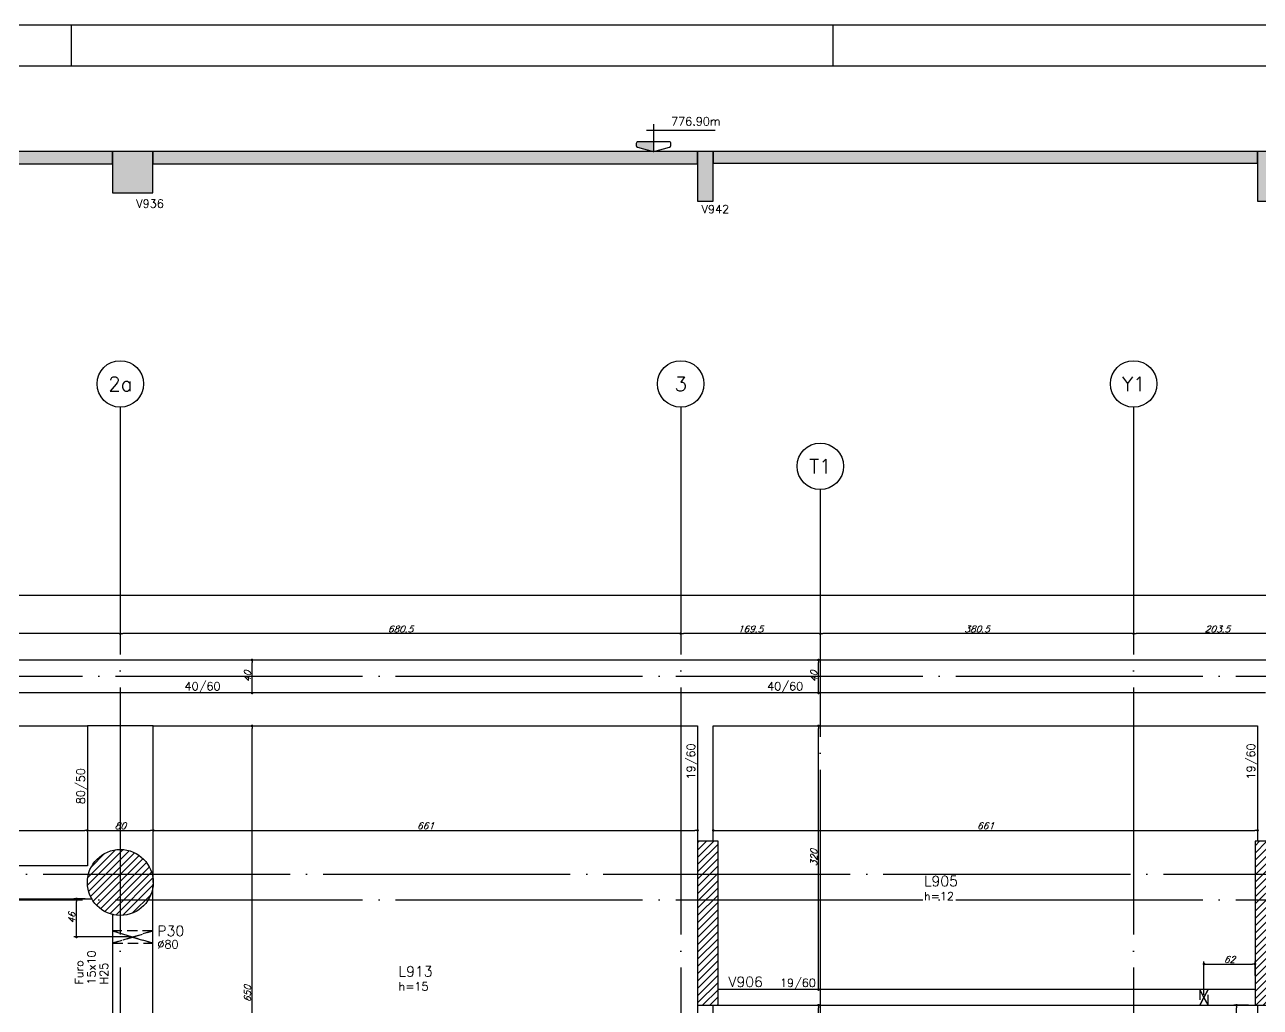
# Model space of a CAD drawing. Extents: x -4245 to 5400, y -2094 to 2406.
# Drawn here: x -2056 to -556, y 1213 to 2406 of the extents above; entities that cross this region are included whole.
import ezdxf
from ezdxf.enums import TextEntityAlignment as Align

# ---------------------------------------------------------------- set-up
doc = ezdxf.new("R2010")
doc.units = 0
doc.header["$LTSCALE"] = 50
doc.header["$MEASUREMENT"] = 0
doc.linetypes.add('EIXO', pattern=[6.8, 6, -0.4, 0, -0.4])
doc.linetypes.add('HIDDEN', pattern=[0.375, 0.25, -0.125])
doc.layers.get('0').update_dxf_attribs({"linetype": 'CONTINUOUS'})
doc.layers.get('DEFPOINTS').update_dxf_attribs({"linetype": 'CONTINUOUS'})
for name, color, linetype in [('F-CORTE', 4, 'CONTINUOUS'), ('F-COTAS', 106, 'CONTINUOUS'), ('F-COTAS-FUROS', 50, 'CONTINUOUS'), ('F-EIXO', 12, 'EIXO'), ('F-FURO-PAREDE', 2, 'HIDDEN'), ('F-FURO-PAREDE-TEXTOS', 2, 'CONTINUOUS'), ('F-LAJES', 3, 'CONTINUOUS'), ('F-LAJES-DIM', 2, 'CONTINUOUS'), ('F-LAJES-NOME', 4, 'CONTINUOUS'), ('F-MARGEM', 1, 'CONTINUOUS'), ('F-NÍVEL-VISTA', 2, 'CONTINUOUS'), ('F-PILARES-DIM', 172, 'CONTINUOUS'), ('F-PILARES-HACH', 174, 'CONTINUOUS'), ('F-PILARES-NOME', 170, 'CONTINUOUS'), ('F-PILARES-S', 170, 'CONTINUOUS'), ('F-SOLIDO-CORTE', 71, 'CONTINUOUS'), ('F-TEXTO', 6, 'CONTINUOUS'), ('F-TEXTO-YELLOW', 2, 'CONTINUOUS'), ('F-VIGAS', 3, 'CONTINUOUS'), ('F-VIGAS-DIM', 2, 'CONTINUOUS'), ('F-VIGAS-NOME', 4, 'CONTINUOUS')]:
    doc.layers.add(name, color=color, linetype=linetype)
doc.styles.add('CP-TEXT-INCL', font='simplex.shx', dxfattribs={"oblique": 20})
doc.styles.add('MCP', font='simplex.shx')
doc.styles.add('ROMANS', font='simplex.shx')
doc.dimstyles.new('CP-COTAS-50', dxfattribs={"dimscale": 0.64, "dimtxt": 12.5, "dimasz": 5, "dimexe": 5, "dimexo": 5, "dimgap": 2.5, "dimtad": 1, "dimdec": 1, "dimdsep": 46, "dimtxsty": 'CP-TEXT-INCL', "dimblk1": 'DOT', "dimblk2": 'DOT', "dimsah": 1, "dimcen": 9, "dimclrd": 256, "dimclre": 256, "dimclrt": 256, "dimadec": 0, "dimazin": 0, "dimtfac": 1, "dimtdec": 1, "dimtmove": 2, "dimatfit": 3, "dimldrblk": 'DOT', "dimfxl": 0, "dimtolj": 1, "dimarcsym": 0})

# ---------------------------------------------------------------- blocks, each defined once
blk = doc.blocks.new('_DOT')
at = {"color": 0, "linetype": 'ByBlock'}
blk.add_line((-0.5, 0), (-1, 0), dxfattribs=at)
at = {"color": 0, "linetype": 'ByBlock', "const_width": 0.5}
blk.add_lwpolyline([(-0.25, 0, 1), (0.25, 0, 1)], format="xyb", close=True, dxfattribs=at)
blk = doc.blocks.new('*D27')
at = {"layer": 'DEFPOINTS', "color": 0, "linetype": 'Continuous', "transparency": 16777216}
for p in [(-1780, 1554.5), (-1780, 1554.5), (-1780, 904.5)]:
    blk.add_point(p, dxfattribs=at)
at = {"layer": 'F-COTAS', "linetype": 'Continuous', "lineweight": -2, "transparency": 16777216}
blk.add_line((-1780, 907.7), (-1780, 1551.3), dxfattribs=at)
at = {"layer": 'F-COTAS', "linetype": 'Continuous', "lineweight": -2, "transparency": 16777216, "xscale": 3.2, "yscale": 3.2, "zscale": 3.2}
for p, rotation in [((-1780, 1554.5), 90), ((-1780, 904.5), 270)]:
    blk.add_blockref('_DOT', p, dxfattribs=dict(at, rotation=rotation))
at = {"layer": 'F-COTAS', "linetype": 'Continuous', "transparency": 16777216, "insert": (-1785.6, 1229.5), "char_height": 8, "attachment_point": 5, "rotation": 90, "style": 'CP-TEXT-INCL'}
blk.add_mtext('\\A1;650', dxfattribs=at)
blk = doc.blocks.new('*D28')
at = {"layer": 'DEFPOINTS', "color": 0, "linetype": 'Continuous', "transparency": 16777216}
for p in [(-1780, 1634.5), (-1780, 1634.5), (-1780, 1594.5)]:
    blk.add_point(p, dxfattribs=at)
at = {"layer": 'F-COTAS', "linetype": 'Continuous', "lineweight": -2, "transparency": 16777216}
blk.add_line((-1780, 1597.7), (-1780, 1631.3), dxfattribs=at)
at = {"layer": 'F-COTAS', "linetype": 'Continuous', "lineweight": -2, "transparency": 16777216, "xscale": 3.2, "yscale": 3.2, "zscale": 3.2}
for p, rotation in [((-1780, 1634.5), 90), ((-1780, 1594.5), 270)]:
    blk.add_blockref('_DOT', p, dxfattribs=dict(at, rotation=rotation))
at = {"layer": 'F-COTAS', "linetype": 'Continuous', "transparency": 16777216, "insert": (-1785.6, 1614.5), "char_height": 8, "attachment_point": 5, "rotation": 90, "style": 'CP-TEXT-INCL'}
blk.add_mtext('\\A1;40', dxfattribs=at)
blk = doc.blocks.new('*D33')
at = {"layer": 'DEFPOINTS', "color": 0, "linetype": 'Continuous', "transparency": 16777216}
for p in [(-1092.2, 1215.5), (-1092.2, 1215.5), (-1092.2, 664.5)]:
    blk.add_point(p, dxfattribs=at)
at = {"layer": 'F-COTAS', "linetype": 'Continuous', "lineweight": -2, "transparency": 16777216}
blk.add_line((-1092.2, 667.7), (-1092.2, 1212.3), dxfattribs=at)
at = {"layer": 'F-COTAS', "linetype": 'Continuous', "lineweight": -2, "transparency": 16777216, "xscale": 3.2, "yscale": 3.2, "zscale": 3.2}
for p, rotation in [((-1092.2, 1215.5), 90), ((-1092.2, 664.5), 270)]:
    blk.add_blockref('_DOT', p, dxfattribs=dict(at, rotation=rotation))
at = {"layer": 'F-COTAS', "linetype": 'Continuous', "transparency": 16777216, "insert": (-1097.8, 940), "char_height": 8, "attachment_point": 5, "rotation": 90, "style": 'CP-TEXT-INCL'}
blk.add_mtext('\\A1;551', dxfattribs=at)
blk = doc.blocks.new('*D34')
at = {"layer": 'DEFPOINTS', "color": 0, "linetype": 'Continuous', "transparency": 16777216}
for p in [(-1092.2, 1554.5), (-1092.2, 1554.5), (-1092.2, 1234.5)]:
    blk.add_point(p, dxfattribs=at)
at = {"layer": 'F-COTAS', "linetype": 'Continuous', "lineweight": -2, "transparency": 16777216}
blk.add_line((-1092.2, 1237.7), (-1092.2, 1551.3), dxfattribs=at)
at = {"layer": 'F-COTAS', "linetype": 'Continuous', "lineweight": -2, "transparency": 16777216, "xscale": 3.2, "yscale": 3.2, "zscale": 3.2}
for p, rotation in [((-1092.2, 1554.5), 90), ((-1092.2, 1234.5), 270)]:
    blk.add_blockref('_DOT', p, dxfattribs=dict(at, rotation=rotation))
at = {"layer": 'F-COTAS', "linetype": 'Continuous', "transparency": 16777216, "insert": (-1097.8, 1394.5), "char_height": 8, "attachment_point": 5, "rotation": 90, "style": 'CP-TEXT-INCL'}
blk.add_mtext('\\A1;320', dxfattribs=at)
blk = doc.blocks.new('*D35')
at = {"layer": 'DEFPOINTS', "color": 0, "linetype": 'Continuous', "transparency": 16777216}
for p in [(-1092.2, 1634.5), (-1092.2, 1634.5), (-1092.2, 1594.5)]:
    blk.add_point(p, dxfattribs=at)
at = {"layer": 'F-COTAS', "linetype": 'Continuous', "lineweight": -2, "transparency": 16777216}
blk.add_line((-1092.2, 1597.7), (-1092.2, 1631.3), dxfattribs=at)
at = {"layer": 'F-COTAS', "linetype": 'Continuous', "lineweight": -2, "transparency": 16777216, "xscale": 3.2, "yscale": 3.2, "zscale": 3.2}
for p, rotation in [((-1092.2, 1634.5), 90), ((-1092.2, 1594.5), 270)]:
    blk.add_blockref('_DOT', p, dxfattribs=dict(at, rotation=rotation))
at = {"layer": 'F-COTAS', "linetype": 'Continuous', "transparency": 16777216, "insert": (-1097.8, 1614.5), "char_height": 8, "attachment_point": 5, "rotation": 90, "style": 'CP-TEXT-INCL'}
blk.add_mtext('\\A1;40', dxfattribs=at)
blk = doc.blocks.new('*D74')
at = {"layer": 'DEFPOINTS', "color": 0, "linetype": 'Continuous', "transparency": 16777216}
for p in [(-2580, 1427.7), (-1980, 1427.7), (-1980, 1427.7)]:
    blk.add_point(p, dxfattribs=at)
at = {"layer": 'F-COTAS', "linetype": 'Continuous', "lineweight": -2, "transparency": 16777216}
blk.add_line((-2576.8, 1427.7), (-1983.2, 1427.7), dxfattribs=at)
at = {"layer": 'F-COTAS', "linetype": 'Continuous', "lineweight": -2, "transparency": 16777216, "xscale": 3.2, "yscale": 3.2, "zscale": 3.2, "rotation": 180}
blk.add_blockref('_DOT', (-2580, 1427.7), dxfattribs=at)
at = {"layer": 'F-COTAS', "linetype": 'Continuous', "lineweight": -2, "transparency": 16777216, "xscale": 3.2, "yscale": 3.2, "zscale": 3.2}
blk.add_blockref('_DOT', (-1980, 1427.7), dxfattribs=at)
at = {"layer": 'F-COTAS', "linetype": 'Continuous', "transparency": 16777216, "insert": (-2280, 1433.3), "char_height": 8, "attachment_point": 5, "style": 'CP-TEXT-INCL'}
blk.add_mtext('\\A1;600', dxfattribs=at)
blk = doc.blocks.new('*D75')
at = {"layer": 'DEFPOINTS', "color": 0, "linetype": 'Continuous', "transparency": 16777216}
for p in [(-1980, 1427.7), (-1900, 1427.7), (-1900, 1427.7)]:
    blk.add_point(p, dxfattribs=at)
at = {"layer": 'F-COTAS', "linetype": 'Continuous', "lineweight": -2, "transparency": 16777216}
blk.add_line((-1976.8, 1427.7), (-1903.2, 1427.7), dxfattribs=at)
at = {"layer": 'F-COTAS', "linetype": 'Continuous', "lineweight": -2, "transparency": 16777216, "xscale": 3.2, "yscale": 3.2, "zscale": 3.2, "rotation": 180}
blk.add_blockref('_DOT', (-1980, 1427.7), dxfattribs=at)
at = {"layer": 'F-COTAS', "linetype": 'Continuous', "lineweight": -2, "transparency": 16777216, "xscale": 3.2, "yscale": 3.2, "zscale": 3.2}
blk.add_blockref('_DOT', (-1900, 1427.7), dxfattribs=at)
at = {"layer": 'F-COTAS', "linetype": 'Continuous', "transparency": 16777216, "insert": (-1940, 1433.3), "char_height": 8, "attachment_point": 5, "style": 'CP-TEXT-INCL'}
blk.add_mtext('\\A1;80', dxfattribs=at)
blk = doc.blocks.new('*D76')
at = {"layer": 'DEFPOINTS', "color": 0, "linetype": 'Continuous', "transparency": 16777216}
for p in [(-1900, 1427.7), (-1239, 1427.7), (-1239, 1427.7)]:
    blk.add_point(p, dxfattribs=at)
at = {"layer": 'F-COTAS', "linetype": 'Continuous', "lineweight": -2, "transparency": 16777216}
blk.add_line((-1896.8, 1427.7), (-1242.2, 1427.7), dxfattribs=at)
at = {"layer": 'F-COTAS', "linetype": 'Continuous', "lineweight": -2, "transparency": 16777216, "xscale": 3.2, "yscale": 3.2, "zscale": 3.2, "rotation": 180}
blk.add_blockref('_DOT', (-1900, 1427.7), dxfattribs=at)
at = {"layer": 'F-COTAS', "linetype": 'Continuous', "lineweight": -2, "transparency": 16777216, "xscale": 3.2, "yscale": 3.2, "zscale": 3.2}
blk.add_blockref('_DOT', (-1239, 1427.7), dxfattribs=at)
at = {"layer": 'F-COTAS', "linetype": 'Continuous', "transparency": 16777216, "insert": (-1569.5, 1433.3), "char_height": 8, "attachment_point": 5, "style": 'CP-TEXT-INCL'}
blk.add_mtext('\\A1;661', dxfattribs=at)
blk = doc.blocks.new('*D77')
at = {"layer": 'DEFPOINTS', "color": 0, "linetype": 'Continuous', "transparency": 16777216}
for p in [(-1220, 1427.7), (-559, 1427.7), (-559, 1427.7)]:
    blk.add_point(p, dxfattribs=at)
at = {"layer": 'F-COTAS', "linetype": 'Continuous', "lineweight": -2, "transparency": 16777216}
blk.add_line((-1216.8, 1427.7), (-562.2, 1427.7), dxfattribs=at)
at = {"layer": 'F-COTAS', "linetype": 'Continuous', "lineweight": -2, "transparency": 16777216, "xscale": 3.2, "yscale": 3.2, "zscale": 3.2, "rotation": 180}
blk.add_blockref('_DOT', (-1220, 1427.7), dxfattribs=at)
at = {"layer": 'F-COTAS', "linetype": 'Continuous', "lineweight": -2, "transparency": 16777216, "xscale": 3.2, "yscale": 3.2, "zscale": 3.2}
blk.add_blockref('_DOT', (-559, 1427.7), dxfattribs=at)
at = {"layer": 'F-COTAS', "linetype": 'Continuous', "transparency": 16777216, "insert": (-889.5, 1433.3), "char_height": 8, "attachment_point": 5, "style": 'CP-TEXT-INCL'}
blk.add_mtext('\\A1;661', dxfattribs=at)
blk = doc.blocks.new('*U160')
at = {"layer": 'F-EIXO'}
blk.add_line((0, 0), (7197, 0), dxfattribs=at)
at = {"layer": 'F-TEXTO', "style": 'ROMANS'}
blk.add_attdef('EIXO', text='', height=17.5, dxfattribs=at).set_placement((-28.2072, 0), align=Align.MIDDLE_CENTER)
blk = doc.blocks.new('*U161')
at = {"layer": 'F-EIXO'}
blk.add_line((0, 0), (7285, 0), dxfattribs=at)
at = {"layer": 'F-TEXTO', "style": 'ROMANS'}
blk.add_attdef('EIXO', text='', height=17.5, dxfattribs=at).set_placement((-28.2072, 0), align=Align.MIDDLE_CENTER)
blk = doc.blocks.new('*U162')
at = {"layer": 'F-EIXO'}
blk.add_line((0, 0), (0, -2755), dxfattribs=at)
at = {"layer": 'F-EIXO', "color": 2, "linetype": 'Continuous'}
blk.add_circle((0, 28.2072), 28.2072, dxfattribs=at)
at = {"layer": 'F-TEXTO', "style": 'ROMANS'}
blk.add_attdef('EIXO', text='', height=17.5, rotation=360, dxfattribs=at).set_placement((0, 28.2072), align=Align.MIDDLE_CENTER)
blk = doc.blocks.new('*U164')
at = {"layer": 'F-EIXO'}
blk.add_line((0, 0), (0, -2755), dxfattribs=at)
at = {"layer": 'F-EIXO', "color": 2, "linetype": 'Continuous'}
blk.add_circle((0, 28.2072), 28.2072, dxfattribs=at)
at = {"layer": 'F-TEXTO', "style": 'ROMANS'}
blk.add_attdef('EIXO', text='', height=17.5, rotation=360, dxfattribs=at).set_placement((0, 28.2072), align=Align.MIDDLE_CENTER)
blk = doc.blocks.new('*U169')
at = {"layer": 'F-EIXO'}
blk.add_line((0, 0), (7197, 0), dxfattribs=at)
at = {"layer": 'F-TEXTO', "style": 'ROMANS'}
blk.add_attdef('EIXO', text='', height=17.5, dxfattribs=at).set_placement((-28.2072, 0), align=Align.MIDDLE_CENTER)
blk = doc.blocks.new('*U171')
at = {"layer": 'F-EIXO'}
blk.add_line((0, 0), (0, -2655), dxfattribs=at)
at = {"layer": 'F-EIXO', "color": 2, "linetype": 'Continuous'}
blk.add_circle((0, 28.2), 28.2, dxfattribs=at)
at = {"layer": 'F-TEXTO', "style": 'ROMANS'}
blk.add_attdef('EIXO', text='', height=17.5, rotation=360, dxfattribs=at).set_placement((0, 28.2), align=Align.MIDDLE_CENTER)
blk = doc.blocks.new('*U183')
at = {"layer": 'F-EIXO'}
blk.add_line((0, 0), (0, -2755), dxfattribs=at)
at = {"layer": 'F-EIXO', "color": 2, "linetype": 'Continuous'}
blk.add_circle((0, 28.2072), 28.2072, dxfattribs=at)
at = {"layer": 'F-TEXTO', "style": 'ROMANS'}
blk.add_attdef('EIXO', text='', height=17.5, rotation=360, dxfattribs=at).set_placement((0, 28.2072), align=Align.MIDDLE_CENTER)
blk = doc.blocks.new('A0-4L_900')
at = {"layer": 'F-MARGEM', "color": 2}
for p, q in [((44.9, 90), (44.9, 89)), ((63.4, 90), (63.4, 89))]:
    blk.add_line(p, q, dxfattribs=at)
blk.add_lwpolyline([(0, 0), (0, 90), (192.9, 90), (192.9, 0)], close=True, dxfattribs=at)
at = {"layer": 'F-MARGEM', "color": 7}
blk.add_lwpolyline([(2.5, 89), (191.9, 89), (191.9, 1), (2.5, 1)], close=True, dxfattribs=at)
blk = doc.blocks.new('*D225')
at = {"layer": 'DEFPOINTS', "color": 0, "linetype": 'Continuous', "transparency": 16777216}
for p in [(-3380, 1712.8), (-3380, 1634.5), (3259.5, 1634.5)]:
    blk.add_point(p, dxfattribs=at)
at = {"layer": 'F-COTAS', "linetype": 'Continuous', "lineweight": -2, "transparency": 16777216}
for p, q in [((-3380, 1637.7), (-3380, 1716)), ((3256.3, 1712.8), (-3376.8, 1712.8)), ((3259.5, 1637.7), (3259.5, 1716))]:
    blk.add_line(p, q, dxfattribs=at)
at = {"layer": 'F-COTAS', "linetype": 'Continuous', "lineweight": -2, "transparency": 16777216, "xscale": 3.2, "yscale": 3.2, "zscale": 3.2, "rotation": 180}
blk.add_blockref('_DOT', (-3380, 1712.8), dxfattribs=at)
at = {"layer": 'F-COTAS', "linetype": 'Continuous', "lineweight": -2, "transparency": 16777216, "xscale": 3.2, "yscale": 3.2, "zscale": 3.2}
blk.add_blockref('_DOT', (3259.5, 1712.8), dxfattribs=at)
at = {"layer": 'F-COTAS', "linetype": 'Continuous', "transparency": 16777216, "insert": (-60.2, 1718.4), "char_height": 8, "attachment_point": 5, "style": 'CP-TEXT-INCL'}
blk.add_mtext('\\A1;6639.5', dxfattribs=at)
blk = doc.blocks.new('*D241')
at = {"layer": 'DEFPOINTS', "color": 0, "linetype": 'Continuous', "transparency": 16777216}
for p in [(-709.5, 1670.5), (-709.5, 1666.5), (-506, 1670.5)]:
    blk.add_point(p, dxfattribs=at)
at = {"layer": 'F-COTAS', "linetype": 'Continuous', "lineweight": -2, "transparency": 16777216}
for p, q in [((-709.5, 1667.3), (-709.5, 1663.3)), ((-509.2, 1666.5), (-706.3, 1666.5)), ((-506, 1667.3), (-506, 1663.3))]:
    blk.add_line(p, q, dxfattribs=at)
at = {"layer": 'F-COTAS', "linetype": 'Continuous', "lineweight": -2, "transparency": 16777216, "xscale": 3.2, "yscale": 3.2, "zscale": 3.2, "rotation": 180}
blk.add_blockref('_DOT', (-709.5, 1666.5), dxfattribs=at)
at = {"layer": 'F-COTAS', "linetype": 'Continuous', "lineweight": -2, "transparency": 16777216, "xscale": 3.2, "yscale": 3.2, "zscale": 3.2}
blk.add_blockref('_DOT', (-506, 1666.5), dxfattribs=at)
at = {"layer": 'F-COTAS', "linetype": 'Continuous', "transparency": 16777216, "insert": (-607.8, 1672.1), "char_height": 8, "attachment_point": 5, "style": 'CP-TEXT-INCL'}
blk.add_mtext('\\A1;203.5', dxfattribs=at)
blk = doc.blocks.new('*D242')
at = {"layer": 'DEFPOINTS', "color": 0, "linetype": 'Continuous', "transparency": 16777216}
for p in [(-1090, 1670.5), (-1090, 1666.5), (-709.5, 1670.5)]:
    blk.add_point(p, dxfattribs=at)
at = {"layer": 'F-COTAS', "linetype": 'Continuous', "lineweight": -2, "transparency": 16777216}
for p, q in [((-1090, 1667.3), (-1090, 1663.3)), ((-712.7, 1666.5), (-1086.8, 1666.5)), ((-709.5, 1667.3), (-709.5, 1663.3))]:
    blk.add_line(p, q, dxfattribs=at)
at = {"layer": 'F-COTAS', "linetype": 'Continuous', "lineweight": -2, "transparency": 16777216, "xscale": 3.2, "yscale": 3.2, "zscale": 3.2, "rotation": 180}
blk.add_blockref('_DOT', (-1090, 1666.5), dxfattribs=at)
at = {"layer": 'F-COTAS', "linetype": 'Continuous', "lineweight": -2, "transparency": 16777216, "xscale": 3.2, "yscale": 3.2, "zscale": 3.2}
blk.add_blockref('_DOT', (-709.5, 1666.5), dxfattribs=at)
at = {"layer": 'F-COTAS', "linetype": 'Continuous', "transparency": 16777216, "insert": (-899.8, 1672.1), "char_height": 8, "attachment_point": 5, "style": 'CP-TEXT-INCL'}
blk.add_mtext('\\A1;380.5', dxfattribs=at)
blk = doc.blocks.new('*D243')
at = {"layer": 'DEFPOINTS', "color": 0, "linetype": 'Continuous', "transparency": 16777216}
for p in [(-1259.5, 1670.5), (-1259.5, 1666.5), (-1090, 1670.5)]:
    blk.add_point(p, dxfattribs=at)
at = {"layer": 'F-COTAS', "linetype": 'Continuous', "lineweight": -2, "transparency": 16777216}
for p, q in [((-1259.5, 1667.3), (-1259.5, 1663.3)), ((-1093.2, 1666.5), (-1256.3, 1666.5)), ((-1090, 1667.3), (-1090, 1663.3))]:
    blk.add_line(p, q, dxfattribs=at)
at = {"layer": 'F-COTAS', "linetype": 'Continuous', "lineweight": -2, "transparency": 16777216, "xscale": 3.2, "yscale": 3.2, "zscale": 3.2, "rotation": 180}
blk.add_blockref('_DOT', (-1259.5, 1666.5), dxfattribs=at)
at = {"layer": 'F-COTAS', "linetype": 'Continuous', "lineweight": -2, "transparency": 16777216, "xscale": 3.2, "yscale": 3.2, "zscale": 3.2}
blk.add_blockref('_DOT', (-1090, 1666.5), dxfattribs=at)
at = {"layer": 'F-COTAS', "linetype": 'Continuous', "transparency": 16777216, "insert": (-1174.8, 1672.1), "char_height": 8, "attachment_point": 5, "style": 'CP-TEXT-INCL'}
blk.add_mtext('\\A1;169.5', dxfattribs=at)
blk = doc.blocks.new('*D244')
at = {"layer": 'DEFPOINTS', "color": 0, "linetype": 'Continuous', "transparency": 16777216}
for p in [(-1940, 1670.5), (-1940, 1666.5), (-1259.5, 1670.5)]:
    blk.add_point(p, dxfattribs=at)
at = {"layer": 'F-COTAS', "linetype": 'Continuous', "lineweight": -2, "transparency": 16777216}
for p, q in [((-1940, 1667.3), (-1940, 1663.3)), ((-1262.7, 1666.5), (-1936.8, 1666.5)), ((-1259.5, 1667.3), (-1259.5, 1663.3))]:
    blk.add_line(p, q, dxfattribs=at)
at = {"layer": 'F-COTAS', "linetype": 'Continuous', "lineweight": -2, "transparency": 16777216, "xscale": 3.2, "yscale": 3.2, "zscale": 3.2, "rotation": 180}
blk.add_blockref('_DOT', (-1940, 1666.5), dxfattribs=at)
at = {"layer": 'F-COTAS', "linetype": 'Continuous', "lineweight": -2, "transparency": 16777216, "xscale": 3.2, "yscale": 3.2, "zscale": 3.2}
blk.add_blockref('_DOT', (-1259.5, 1666.5), dxfattribs=at)
at = {"layer": 'F-COTAS', "linetype": 'Continuous', "transparency": 16777216, "insert": (-1599.8, 1672.1), "char_height": 8, "attachment_point": 5, "style": 'CP-TEXT-INCL'}
blk.add_mtext('\\A1;680.5', dxfattribs=at)
blk = doc.blocks.new('*D245')
at = {"layer": 'DEFPOINTS', "color": 0, "linetype": 'Continuous', "transparency": 16777216}
for p in [(-2620, 1670.5), (-2620, 1666.5), (-1940, 1670.5)]:
    blk.add_point(p, dxfattribs=at)
at = {"layer": 'F-COTAS', "linetype": 'Continuous', "lineweight": -2, "transparency": 16777216}
for p, q in [((-2620, 1667.3), (-2620, 1663.3)), ((-1943.2, 1666.5), (-2616.8, 1666.5)), ((-1940, 1667.3), (-1940, 1663.3))]:
    blk.add_line(p, q, dxfattribs=at)
at = {"layer": 'F-COTAS', "linetype": 'Continuous', "lineweight": -2, "transparency": 16777216, "xscale": 3.2, "yscale": 3.2, "zscale": 3.2, "rotation": 180}
blk.add_blockref('_DOT', (-2620, 1666.5), dxfattribs=at)
at = {"layer": 'F-COTAS', "linetype": 'Continuous', "lineweight": -2, "transparency": 16777216, "xscale": 3.2, "yscale": 3.2, "zscale": 3.2}
blk.add_blockref('_DOT', (-1940, 1666.5), dxfattribs=at)
at = {"layer": 'F-COTAS', "linetype": 'Continuous', "transparency": 16777216, "insert": (-2280, 1672.1), "char_height": 8, "attachment_point": 5, "style": 'CP-TEXT-INCL'}
blk.add_mtext('\\A1;680', dxfattribs=at)
blk = doc.blocks.new('Nível - Vista')
at = {"layer": 'F-NÍVEL-VISTA'}
blk.add_hatch(color=71, dxfattribs=at).paths.add_polyline_path([(0, 0.238), (-0.38, 0.238, 0.414214), (-0.42, 0.198), (-0.42, 0.148, 0.331206), (-0.391, 0.11), (-0.011, 0.002, 0.072993), (0, 0)])
at = {"layer": 'F-NÍVEL-VISTA', "color": 2}
for p, q in [((0, 0.67), (0, 0)), ((-0.168, 0.521), (1.493, 0.521))]:
    blk.add_line(p, q, dxfattribs=at)
blk.add_lwpolyline([(-0.011, 0.002, 0.146769), (0.011, 0.002), (0.391, 0.11, 0.331206), (0.42, 0.148), (0.42, 0.198, 0.414214), (0.38, 0.238), (-0.38, 0.238, 0.414214), (-0.42, 0.198), (-0.42, 0.148, 0.331206), (-0.391, 0.11), (-0.011, 0.002, 0.146769), (0.011, 0.002)], format="xyb", dxfattribs=at)
at = {"layer": 'F-TEXTO', "color": 3, "style": 'MCP'}
for tag, p in [('NÍVEL', (1.026, 0.636)), ('NÍVEL_DETALHE', (1.02, 0.186))]:
    blk.add_attdef(tag, text='', height=0.2, dxfattribs=at).set_placement(p, align=Align.CENTER)
blk = doc.blocks.new('*D472')
at = {"layer": 'DEFPOINTS', "color": 0, "linetype": 'Continuous', "transparency": 16777216}
for p in [(-1993.2, 1344.5), (-1979.4, 1344.5), (-1925, 1298.3)]:
    blk.add_point(p, dxfattribs=at)
at = {"layer": 'F-COTAS-FUROS', "linetype": 'Continuous', "lineweight": -2, "transparency": 16777216}
for p, q in [((-1982.6, 1344.5), (-1996.4, 1344.5)), ((-1993.2, 1301.5), (-1993.2, 1341.3)), ((-1928.2, 1298.3), (-1996.4, 1298.3))]:
    blk.add_line(p, q, dxfattribs=at)
at = {"layer": 'F-COTAS-FUROS', "linetype": 'Continuous', "lineweight": -2, "transparency": 16777216, "xscale": 3.2, "yscale": 3.2, "zscale": 3.2}
for p, rotation in [((-1993.2, 1344.5), 90), ((-1993.2, 1298.3), 270)]:
    blk.add_blockref('_DOT', p, dxfattribs=dict(at, rotation=rotation))
at = {"layer": 'F-COTAS-FUROS', "linetype": 'Continuous', "transparency": 16777216, "insert": (-1998.8, 1321.4), "char_height": 8, "attachment_point": 5, "rotation": 90, "style": 'CP-TEXT-INCL'}
blk.add_mtext('\\A1;46', dxfattribs=at)
blk = doc.blocks.new('*D477')
at = {"layer": 'DEFPOINTS', "color": 0, "linetype": 'Continuous', "transparency": 16777216}
for p in [(-584.6, 1215.5), (-566.8, 1215.5), (-549.5, 1071)]:
    blk.add_point(p, dxfattribs=at)
at = {"layer": 'F-COTAS-FUROS', "linetype": 'Continuous', "lineweight": -2, "transparency": 16777216}
for p, q in [((-570, 1215.5), (-587.8, 1215.5)), ((-584.6, 1074.2), (-584.6, 1212.3)), ((-552.7, 1071), (-587.8, 1071))]:
    blk.add_line(p, q, dxfattribs=at)
at = {"layer": 'F-COTAS-FUROS', "linetype": 'Continuous', "lineweight": -2, "transparency": 16777216, "xscale": 3.2, "yscale": 3.2, "zscale": 3.2}
for p, rotation in [((-584.6, 1215.5), 90), ((-584.6, 1071), 270)]:
    blk.add_blockref('_DOT', p, dxfattribs=dict(at, rotation=rotation))
at = {"layer": 'F-COTAS-FUROS', "linetype": 'Continuous', "transparency": 16777216, "insert": (-590.2, 1143.3), "char_height": 8, "attachment_point": 5, "rotation": 90, "style": 'CP-TEXT-INCL'}
blk.add_mtext('\\A1;144', dxfattribs=at)
blk = doc.blocks.new('*D530')
at = {"layer": 'DEFPOINTS', "color": 0, "linetype": 'Continuous', "transparency": 16777216}
for p in [(-562, 1265.5), (-562, 1248.4), (-624.1, 1225)]:
    blk.add_point(p, dxfattribs=at)
at = {"layer": 'F-COTAS-FUROS', "linetype": 'Continuous', "lineweight": -2, "transparency": 16777216}
for p, q in [((-624.1, 1228.2), (-624.1, 1268.7)), ((-620.9, 1265.5), (-565.2, 1265.5)), ((-562, 1251.6), (-562, 1268.7))]:
    blk.add_line(p, q, dxfattribs=at)
at = {"layer": 'F-COTAS-FUROS', "linetype": 'Continuous', "lineweight": -2, "transparency": 16777216, "xscale": 3.2, "yscale": 3.2, "zscale": 3.2, "rotation": 180}
blk.add_blockref('_DOT', (-624.1, 1265.5), dxfattribs=at)
at = {"layer": 'F-COTAS-FUROS', "linetype": 'Continuous', "lineweight": -2, "transparency": 16777216, "xscale": 3.2, "yscale": 3.2, "zscale": 3.2}
blk.add_blockref('_DOT', (-562, 1265.5), dxfattribs=at)
at = {"layer": 'F-COTAS-FUROS', "linetype": 'Continuous', "transparency": 16777216, "insert": (-593.1, 1271.1), "char_height": 8, "attachment_point": 5, "style": 'CP-TEXT-INCL'}
blk.add_mtext('\\A1;62', dxfattribs=at)

msp = doc.modelspace()

# ---------------------------------------------------------------- hatches: boundary and pattern name
at = {"layer": 'F-PILARES-HACH', "linetype": 'Continuous'}
h = msp.add_hatch(dxfattribs=at)
h.set_pattern_fill('ANSI31', color=256, scale=50, style=0)
h.paths.add_polyline_path([(-1239, 1215.5), (-1214, 1215.5), (-1214, 1414.5), (-1239, 1414.5)], flags=16)
h = msp.add_hatch(dxfattribs=at)
h.set_pattern_fill('ANSI31', color=256, scale=50, style=0)
h.paths.add_polyline_path([(-562, 1215.5), (-537, 1215.5), (-537, 1414.5), (-562, 1414.5)], flags=16)
h = msp.add_hatch(dxfattribs=at)
h.set_pattern_fill('ANSI31', color=256, scale=50)
edge = h.paths.add_edge_path()
edge.add_arc((-1940, 1364.5), 40, 0, 360)
at = {"layer": 'F-SOLIDO-CORTE', "linetype": 'Continuous'}
for points in [[(-2580, 2251.487), (-2580, 2249.26), (-2580, 2246.106), (-2580, 2236.487), (-2486.405, 2236.487), (-2353.828, 2236.487), (-2351.525, 2236.487), (-2348.308, 2236.487), (-2321.988, 2236.487), (-2290.542, 2236.487), (-2160.54, 2236.487), (-2094.5, 2236.487), (-1949.5, 2236.487), (-1949.5, 2244.146), (-1949.5, 2247.889), (-1949.5, 2251.487), (-2094.5, 2251.487), (-2183.822, 2251.487), (-2290.542, 2251.487), (-2314.64, 2251.487), (-2348.308, 2251.487), (-2350.592, 2251.487), (-2353.828, 2251.487), (-2447.423, 2251.487)], [(-1903.129, 2251.487), (-1906.287, 2251.487), (-1910.017, 2251.487), (-1912.253, 2251.487), (-1937.274, 2251.487), (-1949.5, 2251.487), (-1949.5, 2225.955), (-1949.5, 2213.479), (-1949.5, 2201.487), (-1924.479, 2201.487), (-1912.253, 2201.487), (-1910.017, 2201.487), (-1906.287, 2201.487), (-1903.129, 2201.487), (-1901.079, 2201.487), (-1900.5, 2201.487), (-1900.5, 2227.018), (-1900.5, 2240.428), (-1900.5, 2251.487), (-1901.079, 2251.487)], [(-1761.546, 2251.487), (-1852.438, 2251.487), (-1900.39, 2251.487), (-1900.5, 2251.487), (-1900.5, 2243.827), (-1900.5, 2239.805), (-1900.5, 2236.487), (-1900.39, 2236.487), (-1809.498, 2236.487), (-1761.546, 2236.487), (-1750.133, 2236.487), (-1647.23, 2236.487), (-1521.36, 2236.487), (-1439.105, 2236.487), (-1318.085, 2236.487), (-1239, 2236.487), (-1239, 2244.146), (-1239, 2246.606), (-1239, 2251.487), (-1360.02, 2251.487), (-1439.105, 2251.487), (-1564.975, 2251.487), (-1647.23, 2251.487), (-1750.133, 2251.487)], [(-1239, 2220.849), (-1239, 2211.009), (-1239, 2191.487), (-1232.818, 2191.487), (-1223.116, 2191.487), (-1220, 2191.487), (-1220, 2222.125), (-1220, 2231.965), (-1220, 2251.487), (-1229.702, 2251.487), (-1232.818, 2251.487), (-1239, 2251.487)], [(-1214, 2251.487), (-1215.952, 2251.487), (-1219.016, 2251.487), (-1220, 2251.487), (-1220, 2244.338), (-1220, 2242.042), (-1220, 2237.487), (-1216.936, 2237.487), (-1215.952, 2237.487), (-1214, 2237.487), (-1059.913, 2237.487), (-965.731, 2237.487), (-881.431, 2237.487), (-845.277, 2237.487), (-562, 2237.487), (-560.813, 2237.487), (-560.303, 2237.487), (-559, 2237.487), (-559, 2243.028), (-559, 2245.404), (-559, 2251.487), (-560.303, 2251.487), (-561.491, 2251.487), (-562, 2251.487), (-845.277, 2251.487), (-920.036, 2251.487), (-965.731, 2251.487), (-1153.647, 2251.487)], [(-559, 2227.74), (-559, 2217.555), (-559, 2191.487), (-550.745, 2191.487), (-543.225, 2191.487), (-540, 2191.487), (-540, 2215.234), (-540, 2225.418), (-540, 2251.487), (-547.52, 2251.487), (-550.745, 2251.487), (-559, 2251.487)]]:
    msp.add_hatch(color=256, dxfattribs=at).paths.add_polyline_path(points, flags=16)

# ---------------------------------------------------------------- linework, layer by layer
at = {"layer": 'F-CORTE', "linetype": 'Continuous'}
for points in [[(-550.745, 2251.487), (-559, 2251.487), (-1214, 2251.487), (-1220, 2251.487), (-1229.702, 2251.487), (-1232.818, 2251.487), (-1239, 2251.487), (-1761.546, 2251.487), (-1900.5, 2251.487), (-1903.129, 2251.487), (-1949.5, 2251.487), (-2580, 2251.487)], [(-2094.5, 2236.487), (-1949.5, 2236.487), (-1949.5, 2225.955), (-1949.5, 2213.479), (-1949.5, 2201.487), (-1924.479, 2201.487), (-1912.253, 2201.487), (-1910.017, 2201.487), (-1906.287, 2201.487), (-1903.129, 2201.487), (-1901.079, 2201.487), (-1900.5, 2201.487), (-1900.5, 2227.018), (-1900.5, 2236.487), (-1900.39, 2236.487), (-1809.498, 2236.487), (-1761.546, 2236.487), (-1750.133, 2236.487), (-1647.23, 2236.487), (-1521.36, 2236.487), (-1439.105, 2236.487), (-1318.085, 2236.487), (-1239, 2236.487), (-1239, 2220.849), (-1239, 2191.487), (-1232.818, 2191.487), (-1223.116, 2191.487), (-1220, 2191.487), (-1220, 2222.125), (-1220, 2231.965), (-1220, 2237.487), (-1216.936, 2237.487), (-1215.952, 2237.487), (-1214, 2237.487), (-1059.913, 2237.487), (-965.731, 2237.487), (-881.431, 2237.487), (-845.277, 2237.487), (-562, 2237.487), (-560.813, 2237.487), (-560.303, 2237.487), (-559, 2237.487)], [(-559, 2237.487), (-559, 2227.74), (-559, 2191.487), (-550.745, 2191.487)]]:
    msp.add_lwpolyline(points, dxfattribs=at)
at = {"layer": 'F-FURO-PAREDE'}
for points in [[(-1925, 1298.26), (-1900.5, 1290.76), (-1900.5, 1305.76), (-1925, 1298.26), (-1900.5, 1305.76), (-1949.5, 1305.76), (-1925, 1298.26), (-1949.5, 1305.76), (-1949.5, 1290.76), (-1925, 1298.26), (-1949.5, 1290.76), (-1900.5, 1290.76), (-1925, 1298.26)], [(-624.102, 1225), (-629.102, 1215.5), (-619.102, 1215.5), (-624.102, 1225), (-619.102, 1215.5), (-619.102, 1234.5), (-624.102, 1225), (-619.102, 1234.5), (-629.102, 1234.5), (-624.102, 1225), (-629.102, 1234.5), (-629.102, 1215.5), (-624.102, 1225)]]:
    msp.add_lwpolyline(points, dxfattribs=at)
at = {"layer": 'F-LAJES', "linetype": 'Continuous'}
msp.add_line((-3379.97, 1634.5), (615.03, 1634.5), dxfattribs=at)
at = {"layer": 'F-PILARES-S', "linetype": 'Continuous'}
for points in [[(-1239, 1215.5), (-1214, 1215.5), (-1214, 1414.5), (-1239, 1414.5), (-1239, 1215.5)], [(-562, 1215.5), (-537, 1215.5), (-537, 1414.5), (-562, 1414.5), (-562, 1215.5)]]:
    msp.add_lwpolyline(points, dxfattribs=at)
msp.add_circle((-1940, 1364.5), 40, dxfattribs=at)
at = {"layer": 'F-SOLIDO-CORTE', "linetype": 'Continuous'}
for points in [[(-2094.5, 2236.487), (-1949.5, 2236.487), (-1949.5, 2244.146), (-1949.5, 2247.889), (-1949.5, 2251.487), (-2094.5, 2251.487)], [(-1903.129, 2251.487), (-1906.287, 2251.487), (-1910.017, 2251.487), (-1912.253, 2251.487), (-1937.274, 2251.487), (-1949.5, 2251.487), (-1949.5, 2225.955), (-1949.5, 2213.479), (-1949.5, 2201.487), (-1924.479, 2201.487), (-1912.253, 2201.487), (-1910.017, 2201.487), (-1906.287, 2201.487), (-1903.129, 2201.487), (-1901.079, 2201.487), (-1900.5, 2201.487), (-1900.5, 2227.018), (-1900.5, 2240.428), (-1900.5, 2251.487), (-1901.079, 2251.487), (-1903.129, 2251.487)], [(-1761.546, 2251.487), (-1852.438, 2251.487), (-1900.39, 2251.487), (-1900.5, 2251.487), (-1900.5, 2243.827), (-1900.5, 2239.805), (-1900.5, 2236.487), (-1900.39, 2236.487), (-1809.498, 2236.487), (-1761.546, 2236.487), (-1750.133, 2236.487), (-1647.23, 2236.487), (-1521.36, 2236.487), (-1439.105, 2236.487), (-1318.085, 2236.487), (-1239, 2236.487), (-1239, 2244.146), (-1239, 2246.606), (-1239, 2251.487), (-1360.02, 2251.487), (-1439.105, 2251.487), (-1564.975, 2251.487), (-1647.23, 2251.487), (-1750.133, 2251.487), (-1761.546, 2251.487)], [(-1239, 2220.849), (-1239, 2211.009), (-1239, 2191.487), (-1232.818, 2191.487), (-1223.116, 2191.487), (-1220, 2191.487), (-1220, 2222.125), (-1220, 2231.965), (-1220, 2251.487), (-1229.702, 2251.487), (-1232.818, 2251.487), (-1239, 2251.487), (-1239, 2220.849)], [(-1214, 2251.487), (-1215.952, 2251.487), (-1219.016, 2251.487), (-1220, 2251.487), (-1220, 2244.338), (-1220, 2242.042), (-1220, 2237.487), (-1216.936, 2237.487), (-1215.952, 2237.487), (-1214, 2237.487), (-1059.913, 2237.487), (-965.731, 2237.487), (-881.431, 2237.487), (-845.277, 2237.487), (-562, 2237.487), (-560.813, 2237.487), (-560.303, 2237.487), (-559, 2237.487), (-559, 2243.028), (-559, 2245.404), (-559, 2251.487), (-560.303, 2251.487), (-561.491, 2251.487), (-562, 2251.487), (-845.277, 2251.487), (-920.036, 2251.487), (-965.731, 2251.487), (-1153.647, 2251.487), (-1214, 2251.487)], [(-559, 2227.74), (-559, 2217.555), (-559, 2191.487), (-550.745, 2191.487), (-543.225, 2191.487), (-540, 2191.487), (-540, 2215.234), (-540, 2225.418), (-540, 2251.487), (-547.52, 2251.487), (-550.745, 2251.487), (-559, 2251.487), (-559, 2227.74)]]:
    msp.add_lwpolyline(points, dxfattribs=at)
at = {"layer": 'F-VIGAS'}
for points in [[(-1937, 1594.5), (-2620, 1594.5)], [(-1229.5, 1594.5), (-1937, 1594.5)], [(-549.5, 1594.5), (-1229.5, 1594.5)], [(-2580, 1554.5), (-1980, 1554.5)], [(-1980, 1554.5), (-1980, 1384.5)], [(-1900, 1554.5), (-1980, 1554.5)], [(-1900, 1554.5), (-1239, 1554.5)], [(-1900, 1364.5), (-1900, 1554.5)], [(-1239, 1554.5), (-1239, 1414.5)], [(-1220, 1414.5), (-1220, 1554.5)], [(-1220, 1554.5), (-559, 1554.5)], [(-559, 1554.5), (-559, 1414.5)], [(-1980, 1384.5), (-2580, 1384.5)], [(-1900.5, 904.5), (-1900.5, 1361.986)], [(-2580, 1344.5), (-1973.82, 1344.5)], [(-1949.5, 1326.39), (-1949.5, 904.5)], [(-562, 1234.5), (-1214, 1234.5)], [(-1239, 1215.5), (-1239, 904.5)], [(-1220, 904.5), (-1220, 1215.5)], [(-1214, 1215.5), (-562, 1215.5)], [(-559, 1215.5), (-559, 844.5)]]:
    msp.add_lwpolyline(points, dxfattribs=at)

# ---------------------------------------------------------------- block references
at = {"layer": 'F-EIXO', "linetype": 'Continuous'}
for name, p, values in [('*U164', (-1940, 1941.357), {'EIXO': '2a'}), ('*U183', (-1259.5, 1941.357), {'EIXO': '3'}), ('*U162', (-709.5, 1941.357), {'EIXO': 'Y1'}), ('*U171', (-1090, 1841.357), {'EIXO': 'T1'})]:
    msp.add_blockref(name, p, dxfattribs=at).add_auto_attribs(values)
for name, p in [('*U169', (-3646.32, 1615)), ('*U161', (-3734.274, 1374.5)), ('*U160', (-3646.32, 1343.5))]:
    msp.add_blockref(name, p, dxfattribs=at)
at = {"layer": 'F-MARGEM', "linetype": 'Continuous', "xscale": 50, "yscale": 50, "zscale": 50}
msp.add_blockref('A0-4L_900', (-4244.836, -2094.493), dxfattribs=at)
at = {"layer": 'F-NÍVEL-VISTA', "xscale": 50, "yscale": 50, "zscale": 50}
msp.add_blockref('Nível - Vista', (-1292.494, 2251.487), dxfattribs=at).add_auto_attribs({'NÍVEL': '776.90m'})

# ---------------------------------------------------------------- texts
at = {"layer": 'F-FURO-PAREDE-TEXTOS', "linetype": 'Continuous', "style": 'MCP'}
for s, p in [('15x10', (-1969.928, 1240.487)), ('Furo', (-1984.928, 1240.487)), ('H25', (-1954.928, 1240.487))]:
    msp.add_text(s, height=10, rotation=90, dxfattribs=at).set_placement(p)
at = {"layer": 'F-LAJES-DIM', "linetype": 'Continuous', "style": 'MCP'}
for s, p in [('h=12', (-964.081, 1342.873)), ('h=15', (-1602.113, 1233.314))]:
    msp.add_text(s, height=10, dxfattribs=at).set_placement(p)
at = {"layer": 'F-LAJES-NOME', "linetype": 'Continuous', "style": 'MCP'}
for s, p in [('L905', (-964.081, 1359.873)), ('L913', (-1602.113, 1250.314))]:
    msp.add_text(s, height=12.5, dxfattribs=at).set_placement(p)
at = {"layer": 'F-PILARES-DIM', "linetype": 'Continuous', "style": 'MCP'}
msp.add_text('%%c80', height=10, dxfattribs=at).set_placement((-1895.036, 1284.439))
at = {"layer": 'F-PILARES-NOME', "linetype": 'Continuous', "style": 'MCP'}
msp.add_text('P30', height=12.5, dxfattribs=at).set_placement((-1895.036, 1299.439))
at = {"layer": 'F-TEXTO-YELLOW', "linetype": 'Continuous', "style": 'MCP'}
for s, p in [('V936', (-1920.617, 2183.379)), ('V942', (-1234.164, 2176.688))]:
    msp.add_text(s, height=10, dxfattribs=at).set_placement(p)
at = {"layer": 'F-VIGAS-DIM', "linetype": 'Continuous', "style": 'MCP'}
for s, p in [('40/60', (-1862, 1597.625)), ('40/60', (-1154.5, 1597.625)), ('19/60', (-1139, 1237.625))]:
    msp.add_text(s, height=10, dxfattribs=at).set_placement(p)
for s, p in [('19/60', (-1242.125, 1489.5)), ('19/60', (-562.125, 1489.5)), ('80/50', (-1983.125, 1459.5))]:
    msp.add_text(s, height=10, rotation=90, dxfattribs=at).set_placement(p)
at = {"layer": 'F-VIGAS-NOME', "linetype": 'Continuous', "style": 'MCP'}
msp.add_text('V906', height=12.5, dxfattribs=at).set_placement((-1201.5, 1237.625))

# ---------------------------------------------------------------- dimensions: what is measured, and where the dimension line sits
at = {"layer": 'F-COTAS', "linetype": 'Continuous'}
for base, p1, p2, picture, middle in [((-3379.97, 1712.767), (3259.5, 1634.5), (-3379.97, 1634.5), '*D225', (-60.235, 1718.367)), ((-2620, 1666.486), (-1940, 1670.486), (-2620, 1670.486), '*D245', (-2280, 1672.086)), ((-1940, 1666.486), (-1259.5, 1670.486), (-1940, 1670.486), '*D244', (-1599.75, 1672.086)), ((-1259.5, 1666.486), (-1090, 1670.486), (-1259.5, 1670.486), '*D243', (-1174.75, 1672.086)), ((-1090, 1666.486), (-709.5, 1670.486), (-1090, 1670.486), '*D242', (-899.75, 1672.086)), ((-709.5, 1666.486), (-506, 1670.486), (-709.5, 1670.486), '*D241', (-607.75, 1672.086))]:
    dim = msp.add_linear_dim(base=base, p1=p1, p2=p2, dimstyle='CP-COTAS-50', dxfattribs=at)
    dim.commit()
    dim.dimension.update_dxf_attribs({"geometry": picture, "text_midpoint": middle})
for base, p1, p2, angle, picture, middle in [((-1780.028, 1634.5), (-1780.028, 1594.5), (-1780.028, 1634.5), 270, '*D28', (-1785.628, 1614.5)), ((-1092.21, 1634.5), (-1092.21, 1594.5), (-1092.21, 1634.5), 270, '*D35', (-1097.81, 1614.5)), ((-1780.028, 1554.5), (-1780.028, 904.5), (-1780.028, 1554.5), 270, '*D27', (-1785.628, 1229.5)), ((-1092.21, 1554.5), (-1092.21, 1234.5), (-1092.21, 1554.5), 270, '*D34', (-1097.81, 1394.5)), ((-1980, 1427.665), (-2580, 1427.665), (-1980, 1427.665), 180, '*D74', (-2280, 1433.265)), ((-1900, 1427.665), (-1980, 1427.665), (-1900, 1427.665), 180, '*D75', (-1940, 1433.265)), ((-1239, 1427.665), (-1900, 1427.665), (-1239, 1427.665), 180, '*D76', (-1569.5, 1433.265)), ((-559, 1427.665), (-1220, 1427.665), (-559, 1427.665), 180, '*D77', (-889.5, 1433.265)), ((-1092.21, 1215.5), (-1092.21, 664.5), (-1092.21, 1215.5), 270, '*D33', (-1097.81, 940))]:
    dim = msp.add_linear_dim(base=base, p1=p1, p2=p2, angle=angle, dimstyle='CP-COTAS-50', dxfattribs=at)
    dim.commit()
    dim.dimension.update_dxf_attribs({"geometry": picture, "text_midpoint": middle})
at = {"layer": 'F-COTAS-FUROS', "linetype": 'Continuous'}
for base, p1, p2, picture, middle in [((-1993.177, 1344.5), (-1925, 1298.26), (-1979.426, 1344.5), '*D472', (-1998.777, 1321.38)), ((-584.569, 1215.5), (-549.5, 1071.009), (-566.827, 1215.5), '*D477', (-590.169, 1143.254))]:
    dim = msp.add_linear_dim(base=base, p1=p1, p2=p2, angle=90, dimstyle='CP-COTAS-50', override={"dimdec": 0, "dimfxl": 7.5}, dxfattribs=at)
    dim.commit()
    dim.dimension.update_dxf_attribs({"geometry": picture, "text_midpoint": middle})
dim = msp.add_linear_dim(base=(-562, 1265.532), p1=(-624.102, 1225), p2=(-562, 1248.39), dimstyle='CP-COTAS-50', override={"dimdec": 0, "dimfxl": 7.5}, dxfattribs=at)
dim.commit()
dim.dimension.update_dxf_attribs({"geometry": '*D530', "text_midpoint": (-593.051, 1271.132)})

doc.saveas('drawing.dxf')
